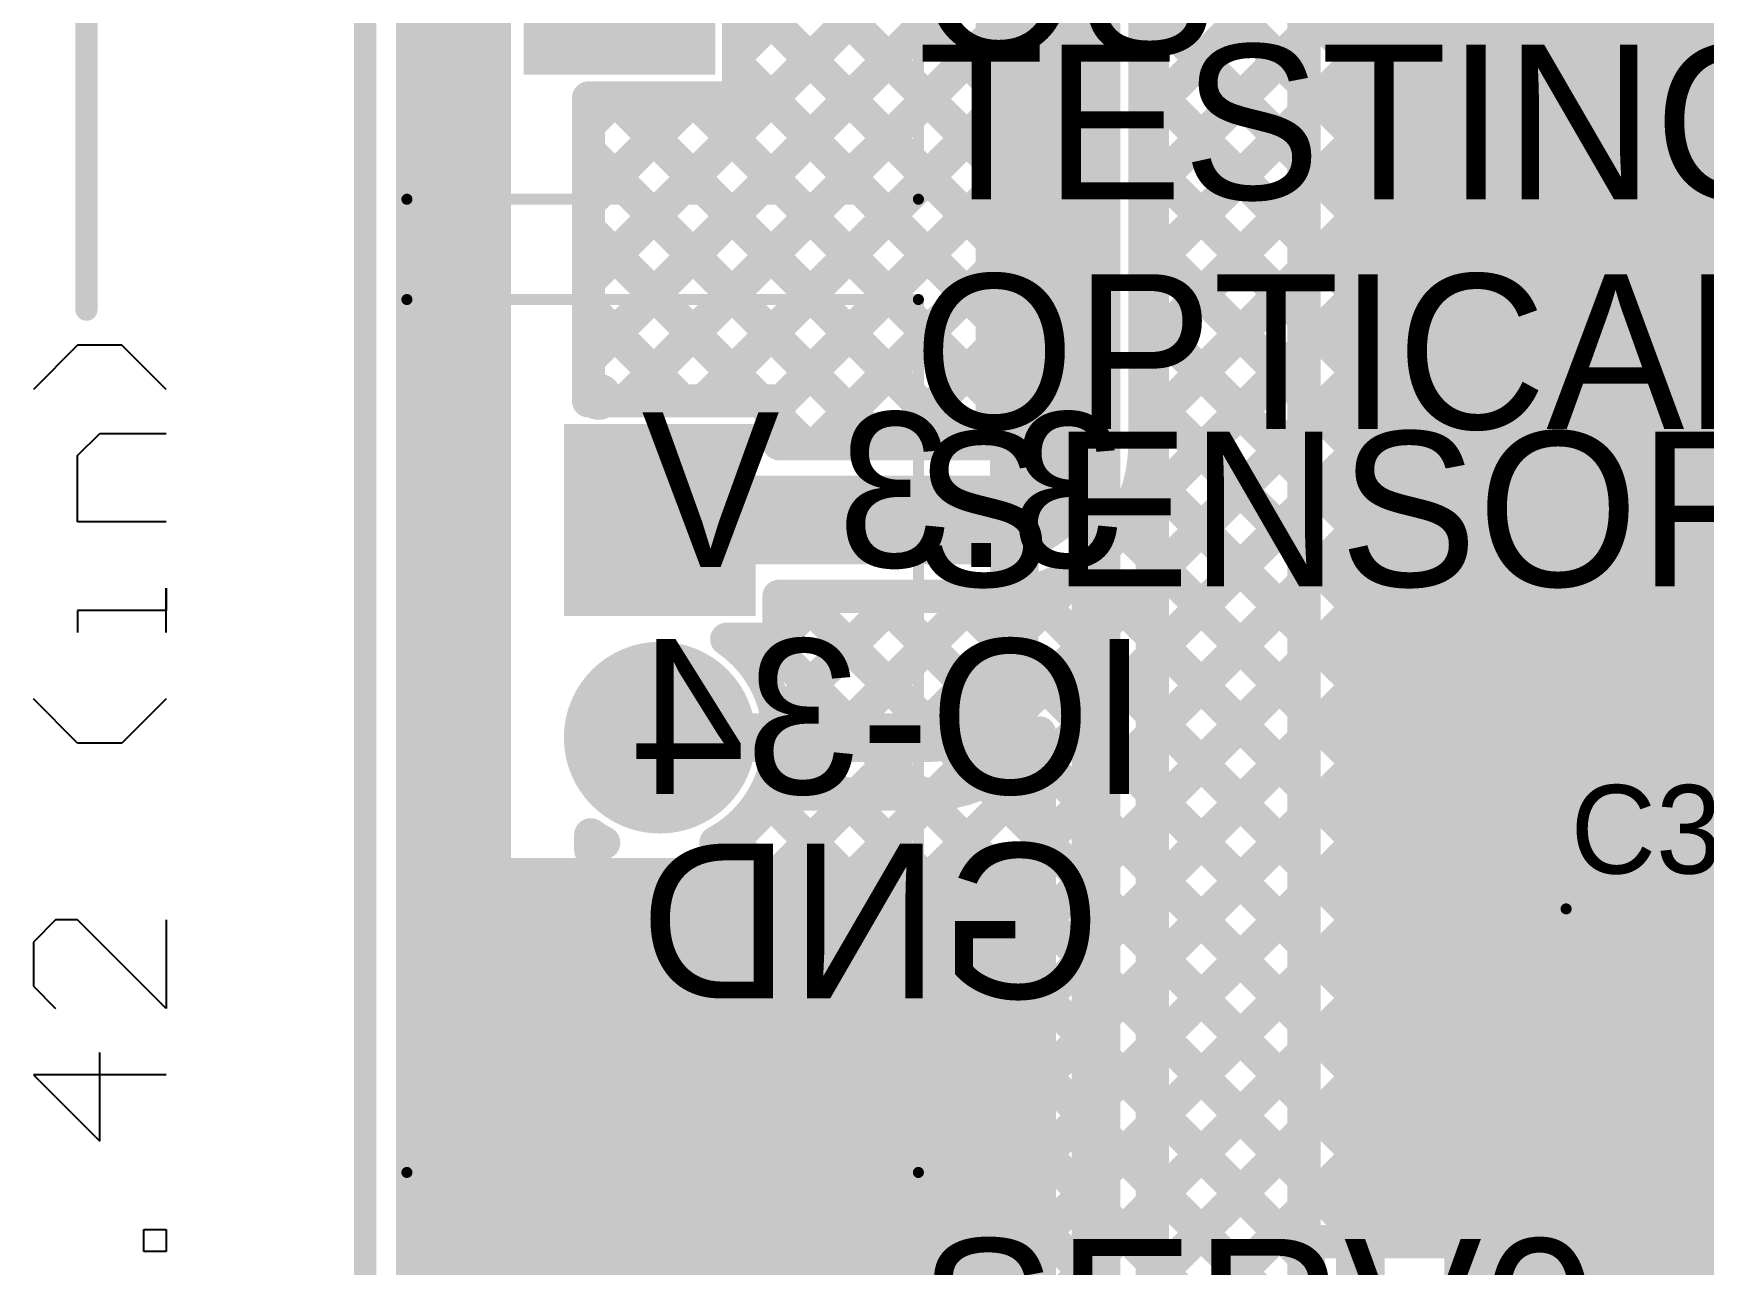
# Model space of a CAD drawing. Header units: millimetres. Extents: x 4.35 to 7.26, y 1.61 to 5.34.
# Drawn here: x 4.351 to 5.106, y 3.132 to 3.689 of the extents above; entities that cross this region are included whole.
import ezdxf

# ---------------------------------------------------------------- set-up
doc = ezdxf.new("R2010")
doc.units = ezdxf.units.MM
doc.header["$MEASUREMENT"] = 0
for name, color, linetype in [('BottomLayer', 5, 'Continuous'), ('BottomOverlay', 54, 'Continuous'), ('BottomSolder', 6, 'Continuous'), ('Mechanical1', 6, 'Continuous'), ('Mechanical2', 216, 'Continuous'), ('MultiLayer', 9, 'Continuous'), ('PadHoleLayer', 156, 'Continuous'), ('TopLayer', 1, 'Continuous'), ('TopOverlay', 2, 'Continuous'), ('TopPaste', 8, 'Continuous'), ('TopSolder', 216, 'Continuous')]:
    doc.layers.add(name, color=color, linetype=linetype)

# ---------------------------------------------------------------- blocks, each defined once
blk = doc.blocks.new('B2B_XH_A_LF__SN__64')
at = {"layer": 'BottomLayer', "const_width": 0.03937}
blk.add_lwpolyline([(0.02953, 0, 1), (0.0689, 0, 1)], format="xyb", close=True, dxfattribs=at)
at = {"layer": 'BottomLayer'}
blk.add_solid([(-0.08858, -0.03937), (-0.00984, -0.03937), (-0.08858, 0.03937), (-0.00984, 0.03937)], dxfattribs=at)
at = {"layer": 'BottomSolder', "const_width": 0.04337}
blk.add_lwpolyline([(0.02753, 0, 1), (0.0709, 0, 1)], format="xyb", close=True, dxfattribs=at)
at = {"layer": 'BottomSolder'}
blk.add_solid([(-0.09258, -0.04337), (-0.00584, -0.04337), (-0.09258, 0.04337), (-0.00584, 0.04337)], dxfattribs=at)
at = {"layer": 'MultiLayer', "const_width": 0.03937}
blk.add_lwpolyline([(0.02953, 0, 1), (0.0689, 0, 1)], format="xyb", close=True, dxfattribs=at)
at = {"layer": 'MultiLayer'}
blk.add_solid([(-0.08858, -0.03937), (-0.00984, -0.03937), (-0.08858, 0.03937), (-0.00984, 0.03937)], dxfattribs=at)
at = {"layer": 'PadHoleLayer', "const_width": 0.01969}
for points in [[(-0.05906, 0, 1), (-0.03937, 0, 1)], [(0.03937, 0, 1), (0.05906, 0, 1)]]:
    blk.add_lwpolyline(points, format="xyb", close=True, dxfattribs=at)
at = {"layer": 'TopLayer', "const_width": 0.03937}
blk.add_lwpolyline([(0.02953, 0, 1), (0.0689, 0, 1)], format="xyb", close=True, dxfattribs=at)
at = {"layer": 'TopLayer'}
blk.add_solid([(-0.08858, -0.03937), (-0.00984, -0.03937), (-0.08858, 0.03937), (-0.00984, 0.03937)], dxfattribs=at)
at = {"layer": 'TopOverlay', "const_width": 0.005}
for points in [[(-0.1489, 0.09614), (0.14724, 0.09614)], [(-0.1489, 0.09614), (-0.1489, -0.13512)], [(0.14724, 0.09614), (0.14724, -0.13512)], [(-0.1489, -0.13512), (0.14724, -0.13512)]]:
    blk.add_lwpolyline(points, dxfattribs=at)
at = {"layer": 'TopOverlay', "const_width": 0.0025}
for points in [[(-0.15015, 0.09614, 1), (-0.14765, 0.09614, 1)], [(-0.15015, 0.09614, 1), (-0.14765, 0.09614, 1)], [(0.14599, 0.09614, 1), (0.14849, 0.09614, 1)], [(0.14599, 0.09614, 1), (0.14849, 0.09614, 1)], [(-0.15015, -0.13512, 1), (-0.14765, -0.13512, 1)], [(-0.15015, -0.13512, 1), (-0.14765, -0.13512, 1)], [(0.14599, -0.13512, 1), (0.14849, -0.13512, 1)], [(0.14599, -0.13512, 1), (0.14849, -0.13512, 1)]]:
    blk.add_lwpolyline(points, format="xyb", close=True, dxfattribs=at)
at = {"layer": 'TopSolder', "const_width": 0.04337}
blk.add_lwpolyline([(0.02753, 0, 1), (0.0709, 0, 1)], format="xyb", close=True, dxfattribs=at)
at = {"layer": 'TopSolder'}
blk.add_solid([(-0.09258, -0.04337), (-0.00584, -0.04337), (-0.09258, 0.04337), (-0.00584, 0.04337)], dxfattribs=at)
blk = doc.blocks.new('UCD1E471MNL1GS_73')
at = {"layer": 'TopLayer'}
for points in [[(-0.23425, 0.06496), (-0.23425, -0.06496), (-0.06496, 0.06496), (-0.06496, -0.06496)], [(0.06496, 0.06496), (0.06496, -0.06496), (0.23425, 0.06496), (0.23425, -0.06496)]]:
    blk.add_solid(points, dxfattribs=at)
at = {"layer": 'TopOverlay', "const_width": 0.005}
for points in [[(-0.14, 0.209), (-0.2055, 0.1435)], [(-0.14, 0.209), (0.206, 0.209)], [(0.206, 0.209), (0.206, 0.08)], [(-0.2055, 0.1435), (-0.2055, 0.092)], [(-0.227, 0.099), (-0.227, 0.075)], [(-0.239, 0.087), (-0.215, 0.087)], [(0.206, -0.08), (0.206, -0.209)], [(-0.2055, -0.092), (-0.2055, -0.1435)], [(-0.2055, -0.1435), (-0.14, -0.209)], [(-0.14, -0.209), (0.206, -0.209)]]:
    blk.add_lwpolyline(points, dxfattribs=at)
at = {"layer": 'TopOverlay', "const_width": 0.0025}
for points in [[(-0.14125, 0.209, 1), (-0.13875, 0.209, 1)], [(-0.14125, 0.209, 1), (-0.13875, 0.209, 1)], [(0.20475, 0.209, 1), (0.20725, 0.209, 1)], [(0.20475, 0.209, 1), (0.20725, 0.209, 1)], [(-0.20675, 0.1435, 1), (-0.20425, 0.1435, 1)], [(-0.20675, 0.1435, 1), (-0.20425, 0.1435, 1)], [(-0.22825, 0.099, 1), (-0.22575, 0.099, 1)], [(-0.20675, 0.092, 1), (-0.20425, 0.092, 1)], [(-0.24025, 0.087, 1), (-0.23775, 0.087, 1)], [(-0.21625, 0.087, 1), (-0.21375, 0.087, 1)], [(-0.22825, 0.075, 1), (-0.22575, 0.075, 1)], [(0.20475, 0.08, 1), (0.20725, 0.08, 1)], [(0.20475, -0.08, 1), (0.20725, -0.08, 1)], [(-0.20675, -0.092, 1), (-0.20425, -0.092, 1)], [(-0.20675, -0.1435, 1), (-0.20425, -0.1435, 1)], [(-0.20675, -0.1435, 1), (-0.20425, -0.1435, 1)], [(-0.14125, -0.209, 1), (-0.13875, -0.209, 1)], [(-0.14125, -0.209, 1), (-0.13875, -0.209, 1)], [(0.20475, -0.209, 1), (0.20725, -0.209, 1)], [(0.20475, -0.209, 1), (0.20725, -0.209, 1)]]:
    blk.add_lwpolyline(points, format="xyb", close=True, dxfattribs=at)
at = {"layer": 'TopPaste'}
for points in [[(-0.23425, 0.06496), (-0.23425, -0.06496), (-0.06496, 0.06496), (-0.06496, -0.06496)], [(0.06496, 0.06496), (0.06496, -0.06496), (0.23425, 0.06496), (0.23425, -0.06496)]]:
    blk.add_solid(points, dxfattribs=at)
at = {"layer": 'TopSolder'}
for points in [[(-0.23825, 0.06896), (-0.23825, -0.06896), (-0.06096, 0.06896), (-0.06096, -0.06896)], [(0.06096, 0.06896), (0.06096, -0.06896), (0.23825, 0.06896), (0.23825, -0.06896)]]:
    blk.add_solid(points, dxfattribs=at)
blk = doc.blocks.new('B3B_XH_A_LF__SN__110')
at = {"layer": 'BottomLayer', "const_width": 0.03937}
for points in [[(-0.01969, 0, 1), (0.01969, 0, 1)], [(0.07874, 0, 1), (0.11811, 0, 1)]]:
    blk.add_lwpolyline(points, format="xyb", close=True, dxfattribs=at)
at = {"layer": 'BottomLayer'}
blk.add_solid([(-0.1378, -0.03937), (-0.05906, -0.03937), (-0.1378, 0.03937), (-0.05906, 0.03937)], dxfattribs=at)
at = {"layer": 'BottomSolder', "const_width": 0.04337}
for points in [[(-0.02168, 0, 1), (0.02168, 0, 1)], [(0.07674, 0, 1), (0.12011, 0, 1)]]:
    blk.add_lwpolyline(points, format="xyb", close=True, dxfattribs=at)
at = {"layer": 'BottomSolder'}
blk.add_solid([(-0.1418, -0.04337), (-0.05506, -0.04337), (-0.1418, 0.04337), (-0.05506, 0.04337)], dxfattribs=at)
at = {"layer": 'MultiLayer', "const_width": 0.03937}
for points in [[(-0.01969, 0, 1), (0.01969, 0, 1)], [(0.07874, 0, 1), (0.11811, 0, 1)]]:
    blk.add_lwpolyline(points, format="xyb", close=True, dxfattribs=at)
at = {"layer": 'MultiLayer'}
blk.add_solid([(-0.1378, -0.03937), (-0.05906, -0.03937), (-0.1378, 0.03937), (-0.05906, 0.03937)], dxfattribs=at)
at = {"layer": 'PadHoleLayer', "const_width": 0.01969}
for points in [[(-0.10827, 0, 1), (-0.08858, 0, 1)], [(-0.00984, 0, 1), (0.00984, 0, 1)], [(0.08858, 0, 1), (0.10827, 0, 1)]]:
    blk.add_lwpolyline(points, format="xyb", close=True, dxfattribs=at)
at = {"layer": 'TopLayer', "const_width": 0.03937}
for points in [[(-0.01969, 0, 1), (0.01969, 0, 1)], [(0.07874, 0, 1), (0.11811, 0, 1)]]:
    blk.add_lwpolyline(points, format="xyb", close=True, dxfattribs=at)
at = {"layer": 'TopLayer'}
blk.add_solid([(-0.1378, -0.03937), (-0.05906, -0.03937), (-0.1378, 0.03937), (-0.05906, 0.03937)], dxfattribs=at)
at = {"layer": 'TopOverlay', "const_width": 0.005}
for points in [[(0.19661, 0.11693), (-0.19811, 0.11693)], [(-0.19811, -0.11433), (-0.19811, 0.11693)], [(0.19661, -0.11433), (0.19661, 0.11693)], [(0.19661, -0.11433), (-0.19811, -0.11433)]]:
    blk.add_lwpolyline(points, dxfattribs=at)
at = {"layer": 'TopOverlay'}
for points, const_width in [([(-0.19936, 0.11693, 1), (-0.19686, 0.11693, 1)], 0.0025), ([(-0.19936, 0.11693, 1), (-0.19686, 0.11693, 1)], 0.0025), ([(0.19536, 0.11693, 1), (0.19786, 0.11693, 1)], 0.0025), ([(0.19536, 0.11693, 1), (0.19786, 0.11693, 1)], 0.0025), ([(-0.1487, -0.02772, 1), (-0.15965, -0.02772, 1)], 0.01), ([(-0.16215, -0.02772, 1), (-0.15715, -0.02772, 1)], 0.005), ([(-0.1512, -0.02772, 1), (-0.1462, -0.02772, 1)], 0.005), ([(-0.19936, -0.11433, 1), (-0.19686, -0.11433, 1)], 0.0025), ([(-0.19936, -0.11433, 1), (-0.19686, -0.11433, 1)], 0.0025), ([(0.19536, -0.11433, 1), (0.19786, -0.11433, 1)], 0.0025), ([(0.19536, -0.11433, 1), (0.19786, -0.11433, 1)], 0.0025)]:
    blk.add_lwpolyline(points, format="xyb", close=True, dxfattribs=dict(at, const_width=const_width))
at = {"layer": 'TopSolder', "const_width": 0.04337}
for points in [[(-0.02168, 0, 1), (0.02168, 0, 1)], [(0.07674, 0, 1), (0.12011, 0, 1)]]:
    blk.add_lwpolyline(points, format="xyb", close=True, dxfattribs=at)
at = {"layer": 'TopSolder'}
blk.add_solid([(-0.1418, -0.04337), (-0.05506, -0.04337), (-0.1418, 0.04337), (-0.05506, 0.04337)], dxfattribs=at)

msp = doc.modelspace()

# ---------------------------------------------------------------- linework, layer by layer
at = {"layer": 'BottomLayer'}
for points, const_width in [([(4.79445, 3.479), (4.79445, 3.94745)], 0.022), ([(4.8314, 2.9757), (4.8314, 3.928)], 0.022), ([(4.8569, 2.9757), (4.8569, 3.91744)], 0.015), ([(4.951, 3.88), (4.951, 2.258)], 0.022), ([(4.9255, 3.88), (4.9255, 2.258)], 0.015), ([(4.8569, 3.69017), (4.9255, 3.75877)], 0.015), ([(4.8569, 3.73444), (4.9255, 3.66585)], 0.015), ([(4.8569, 3.65482), (4.9255, 3.72342)], 0.015), ([(4.8569, 3.69909), (4.9255, 3.63049)], 0.015), ([(4.8569, 3.61946), (4.9255, 3.68806)], 0.015), ([(4.8569, 3.66373), (4.9255, 3.59513)], 0.015), ([(4.8569, 3.58411), (4.9255, 3.65271)], 0.015), ([(4.8569, 3.62838), (4.9255, 3.55978)], 0.015), ([(4.8569, 3.54875), (4.9255, 3.61735)], 0.015), ([(4.8569, 3.59302), (4.9255, 3.52442)], 0.015), ([(4.8569, 3.5134), (4.9255, 3.582)], 0.015), ([(4.8569, 3.55767), (4.9255, 3.48907)], 0.015), ([(4.8569, 3.47804), (4.9255, 3.54664)], 0.015), ([(4.8569, 3.52231), (4.9255, 3.45371)], 0.015), ([(4.8569, 3.44269), (4.9255, 3.51128)], 0.015), ([(4.79445, 3.41729), (4.79445, 3.479)], 0.022), ([(4.8569, 3.48696), (4.9255, 3.41836)], 0.015), ([(4.8569, 3.40733), (4.9255, 3.47593)], 0.015), ([(4.8569, 3.4516), (4.9255, 3.383)], 0.015), ([(4.8569, 3.37198), (4.9255, 3.44057)], 0.015), ([(4.8569, 3.41625), (4.9255, 3.34765)], 0.015), ([(4.8569, 3.33662), (4.9255, 3.40522)], 0.015), ([(4.8569, 3.38089), (4.9255, 3.31229)], 0.015), ([(4.63421, 3.37043), (4.75589, 3.37043)], 0.022), ([(4.8059, 2.9757), (4.8059, 3.37256)], 0.015), ([(4.8569, 3.30127), (4.9255, 3.36986)], 0.015), ([(4.80092, 3.36616), (4.8059, 3.36118)], 0.015), ([(4.603, 3.15343), (4.8059, 3.35633)], 0.015), ([(4.78107, 3.35066), (4.8059, 3.32582)], 0.015), ([(4.8569, 3.34554), (4.9255, 3.27694)], 0.015), ([(4.66397, 3.32046), (4.68843, 3.34493)], 0.015), ([(4.68134, 3.34432), (4.8059, 3.21976)], 0.015), ([(4.68166, 3.34493), (4.75589, 3.34493)], 0.015), ([(4.68188, 3.30302), (4.72379, 3.34493)], 0.015), ([(4.69089, 3.27667), (4.75924, 3.34502)], 0.015), ([(4.71609, 3.34493), (4.8059, 3.25511)], 0.015), ([(4.75145, 3.34493), (4.8059, 3.29047)], 0.015), ([(4.8569, 3.26591), (4.9255, 3.33451)], 0.015), ([(4.603, 3.31954), (4.603, 3.32652)], 0.015), ([(4.66446, 3.32585), (4.8059, 3.1844)], 0.015), ([(4.603, 3.11807), (4.8059, 3.32098)], 0.015), ([(4.8569, 3.31018), (4.9255, 3.24158)], 0.015), ([(4.8569, 3.23055), (4.9255, 3.29915)], 0.015), ([(4.60657, 3.08629), (4.8059, 3.28562)], 0.015), ([(4.8569, 3.27482), (4.9255, 3.20623)], 0.015), ([(4.63421, 3.22263), (4.63421, 3.272)], 0.01), ([(4.63421, 3.272), (4.68358, 3.272)], 0.01), ([(4.69057, 3.26438), (4.8059, 3.14905)], 0.015), ([(4.8569, 3.1952), (4.9255, 3.2638)], 0.015), ([(4.63821, 3.08258), (4.8059, 3.25027)], 0.015), ([(4.68056, 3.23904), (4.8059, 3.11369)], 0.015), ([(4.8569, 3.23947), (4.9255, 3.17087)], 0.015), ([(4.8569, 3.15984), (4.9255, 3.22844)], 0.015), ([(4.603, 3.08557), (4.603, 3.22446)], 0.015), ([(4.66191, 3.22233), (4.8059, 3.07834)], 0.015), ([(4.603, 3.18878), (4.62954, 3.21532)], 0.015), ([(4.603, 3.21053), (4.8059, 3.00763)], 0.015), ([(4.63375, 3.21513), (4.8059, 3.04298)], 0.015), ([(4.65874, 3.06775), (4.8059, 3.21491)], 0.015), ([(4.8569, 3.20411), (4.9255, 3.13552)], 0.015), ([(4.8569, 3.12449), (4.9255, 3.19309)], 0.015), ([(4.67102, 3.04468), (4.8059, 3.17955)], 0.015), ([(4.603, 3.17517), (4.8059, 2.97227)], 0.015), ([(4.8569, 3.16876), (4.9255, 3.10016)], 0.015), ([(4.8569, 3.08913), (4.9255, 3.15773)], 0.015), ([(4.66728, 3.00558), (4.8059, 3.1442)], 0.015), ([(4.603, 3.13982), (4.8059, 2.93692)], 0.015), ([(4.8569, 3.1334), (4.9255, 3.0648)], 0.015)]:
    msp.add_lwpolyline(points, dxfattribs=dict(at, const_width=const_width))
for points, const_width in [([(4.85315, 3.69017, 1), (4.86065, 3.69017, 1)], 0.0075), ([(4.92175, 3.68806, 1), (4.92925, 3.68806, 1)], 0.0075), ([(4.85315, 3.66373, 1), (4.86065, 3.66373, 1)], 0.0075), ([(4.92175, 3.66585, 1), (4.92925, 3.66585, 1)], 0.0075), ([(4.85315, 3.65482, 1), (4.86065, 3.65482, 1)], 0.0075), ([(4.92175, 3.65271, 1), (4.92925, 3.65271, 1)], 0.0075), ([(4.85315, 3.62838, 1), (4.86065, 3.62838, 1)], 0.0075), ([(4.92175, 3.63049, 1), (4.92925, 3.63049, 1)], 0.0075), ([(4.85315, 3.61946, 1), (4.86065, 3.61946, 1)], 0.0075), ([(4.92175, 3.61735, 1), (4.92925, 3.61735, 1)], 0.0075), ([(4.92175, 3.59513, 1), (4.92925, 3.59513, 1)], 0.0075), ([(4.85315, 3.59302, 1), (4.86065, 3.59302, 1)], 0.0075), ([(4.85315, 3.58411, 1), (4.86065, 3.58411, 1)], 0.0075), ([(4.92175, 3.582, 1), (4.92925, 3.582, 1)], 0.0075), ([(4.85315, 3.55767, 1), (4.86065, 3.55767, 1)], 0.0075), ([(4.92175, 3.55978, 1), (4.92925, 3.55978, 1)], 0.0075), ([(4.85315, 3.54875, 1), (4.86065, 3.54875, 1)], 0.0075), ([(4.92175, 3.54664, 1), (4.92925, 3.54664, 1)], 0.0075), ([(4.85315, 3.52231, 1), (4.86065, 3.52231, 1)], 0.0075), ([(4.92175, 3.52442, 1), (4.92925, 3.52442, 1)], 0.0075), ([(4.85315, 3.5134, 1), (4.86065, 3.5134, 1)], 0.0075), ([(4.92175, 3.51128, 1), (4.92925, 3.51128, 1)], 0.0075), ([(4.92175, 3.48907, 1), (4.92925, 3.48907, 1)], 0.0075), ([(4.78895, 3.479, 1), (4.79995, 3.479, 1)], 0.011), ([(4.78895, 3.479, 1), (4.79995, 3.479, 1)], 0.011), ([(4.85315, 3.48696, 1), (4.86065, 3.48696, 1)], 0.0075), ([(4.85315, 3.47804, 1), (4.86065, 3.47804, 1)], 0.0075), ([(4.92175, 3.47593, 1), (4.92925, 3.47593, 1)], 0.0075), ([(4.85315, 3.4516, 1), (4.86065, 3.4516, 1)], 0.0075), ([(4.92175, 3.45371, 1), (4.92925, 3.45371, 1)], 0.0075), ([(4.85315, 3.44269, 1), (4.86065, 3.44269, 1)], 0.0075), ([(4.92175, 3.44057, 1), (4.92925, 3.44057, 1)], 0.0075), ([(4.78895, 3.41729, 1), (4.79995, 3.41729, 1)], 0.011), ([(4.78895, 3.41729, 1), (4.79995, 3.41729, 1)], 0.011), ([(4.85315, 3.41625, 1), (4.86065, 3.41625, 1)], 0.0075), ([(4.92175, 3.41836, 1), (4.92925, 3.41836, 1)], 0.0075), ([(4.85315, 3.40733, 1), (4.86065, 3.40733, 1)], 0.0075), ([(4.92175, 3.40522, 1), (4.92925, 3.40522, 1)], 0.0075), ([(4.7735, 3.38, 1), (4.7845, 3.38, 1)], 0.011), ([(4.7735, 3.38, 1), (4.7845, 3.38, 1)], 0.011), ([(4.85315, 3.38089, 1), (4.86065, 3.38089, 1)], 0.0075), ([(4.92175, 3.383, 1), (4.92925, 3.383, 1)], 0.0075), ([(4.62871, 3.37043, 1), (4.63971, 3.37043, 1)], 0.011), ([(4.75039, 3.37043, 1), (4.76139, 3.37043, 1)], 0.011), ([(4.75039, 3.37043, 1), (4.76139, 3.37043, 1)], 0.011), ([(4.80215, 3.37256, 1), (4.80965, 3.37256, 1)], 0.0075), ([(4.80215, 3.37256, 1), (4.80965, 3.37256, 1)], 0.0075), ([(4.85315, 3.37198, 1), (4.86065, 3.37198, 1)], 0.0075), ([(4.92175, 3.36986, 1), (4.92925, 3.36986, 1)], 0.0075), ([(4.79328, 3.36197, 1), (4.80078, 3.36197, 1)], 0.0075), ([(4.79328, 3.36197, 1), (4.80078, 3.36197, 1)], 0.0075), ([(4.79717, 3.36616, 1), (4.80467, 3.36616, 1)], 0.0075), ([(4.80215, 3.36118, 1), (4.80965, 3.36118, 1)], 0.0075), ([(4.80215, 3.35633, 1), (4.80965, 3.35633, 1)], 0.0075), ([(4.77732, 3.35066, 1), (4.78482, 3.35066, 1)], 0.0075), ([(4.85315, 3.34554, 1), (4.86065, 3.34554, 1)], 0.0075), ([(4.92175, 3.34765, 1), (4.92925, 3.34765, 1)], 0.0075), ([(4.67759, 3.34432, 1), (4.68509, 3.34432, 1)], 0.0075), ([(4.67791, 3.34493, 1), (4.68541, 3.34493, 1)], 0.0075), ([(4.67791, 3.34493, 1), (4.68541, 3.34493, 1)], 0.0075), ([(4.68468, 3.34493, 1), (4.69218, 3.34493, 1)], 0.0075), ([(4.71234, 3.34493, 1), (4.71984, 3.34493, 1)], 0.0075), ([(4.72004, 3.34493, 1), (4.72754, 3.34493, 1)], 0.0075), ([(4.7477, 3.34493, 1), (4.7552, 3.34493, 1)], 0.0075), ([(4.75214, 3.34493, 1), (4.75964, 3.34493, 1)], 0.0075), ([(4.75214, 3.34493, 1), (4.75964, 3.34493, 1)], 0.0075), ([(4.75549, 3.34502, 1), (4.76299, 3.34502, 1)], 0.0075), ([(4.85315, 3.33662, 1), (4.86065, 3.33662, 1)], 0.0075), ([(4.92175, 3.33451, 1), (4.92925, 3.33451, 1)], 0.0075), ([(4.59925, 3.32652, 1), (4.60675, 3.32652, 1)], 0.0075), ([(4.59925, 3.32652, 1), (4.60675, 3.32652, 1)], 0.0075), ([(4.6051, 3.3229, 1), (4.6126, 3.3229, 1)], 0.0075), ([(4.6051, 3.3229, 1), (4.6126, 3.3229, 1)], 0.0075), ([(4.65583, 3.3229, 1), (4.66333, 3.3229, 1)], 0.0075), ([(4.65583, 3.3229, 1), (4.66333, 3.3229, 1)], 0.0075), ([(4.66071, 3.32585, 1), (4.66821, 3.32585, 1)], 0.0075), ([(4.80215, 3.32582, 1), (4.80965, 3.32582, 1)], 0.0075), ([(4.59925, 3.31954, 1), (4.60675, 3.31954, 1)], 0.0075), ([(4.59925, 3.31954, 1), (4.60675, 3.31954, 1)], 0.0075), ([(4.66022, 3.32046, 1), (4.66772, 3.32046, 1)], 0.0075), ([(4.80215, 3.32098, 1), (4.80965, 3.32098, 1)], 0.0075), ([(4.85315, 3.31018, 1), (4.86065, 3.31018, 1)], 0.0075), ([(4.92175, 3.31229, 1), (4.92925, 3.31229, 1)], 0.0075), ([(4.67813, 3.30302, 1), (4.68563, 3.30302, 1)], 0.0075), ([(4.85315, 3.30127, 1), (4.86065, 3.30127, 1)], 0.0075), ([(4.92175, 3.29915, 1), (4.92925, 3.29915, 1)], 0.0075), ([(4.80215, 3.29047, 1), (4.80965, 3.29047, 1)], 0.0075), ([(4.80215, 3.28562, 1), (4.80965, 3.28562, 1)], 0.0075), ([(4.68714, 3.27667, 1), (4.69464, 3.27667, 1)], 0.0075), ([(4.68733, 3.272, 1), (4.69483, 3.272, 1)], 0.0075), ([(4.68733, 3.272, 1), (4.69483, 3.272, 1)], 0.0075), ([(4.85315, 3.27482, 1), (4.86065, 3.27482, 1)], 0.0075), ([(4.92175, 3.27694, 1), (4.92925, 3.27694, 1)], 0.0075), ([(4.63171, 3.272, 1), (4.63671, 3.272, 1)], 0.005), ([(4.63171, 3.272, 1), (4.63671, 3.272, 1)], 0.005), ([(4.68108, 3.272, 1), (4.68608, 3.272, 1)], 0.005), ([(4.68682, 3.26438, 1), (4.69432, 3.26438, 1)], 0.0075), ([(4.85315, 3.26591, 1), (4.86065, 3.26591, 1)], 0.0075), ([(4.92175, 3.2638, 1), (4.92925, 3.2638, 1)], 0.0075), ([(4.80215, 3.25511, 1), (4.80965, 3.25511, 1)], 0.0075), ([(4.80215, 3.25027, 1), (4.80965, 3.25027, 1)], 0.0075), ([(4.92175, 3.24158, 1), (4.92925, 3.24158, 1)], 0.0075), ([(4.67681, 3.23904, 1), (4.68431, 3.23904, 1)], 0.0075), ([(4.85315, 3.23947, 1), (4.86065, 3.23947, 1)], 0.0075), ([(4.85315, 3.23055, 1), (4.86065, 3.23055, 1)], 0.0075), ([(4.92175, 3.22844, 1), (4.92925, 3.22844, 1)], 0.0075), ([(4.59925, 3.22446, 1), (4.60675, 3.22446, 1)], 0.0075), ([(4.59925, 3.22446, 1), (4.60675, 3.22446, 1)], 0.0075), ([(4.63171, 3.22263, 1), (4.63671, 3.22263, 1)], 0.005), ([(4.65816, 3.22233, 1), (4.66566, 3.22233, 1)], 0.0075), ([(4.80215, 3.21976, 1), (4.80965, 3.21976, 1)], 0.0075), ([(4.59925, 3.21053, 1), (4.60675, 3.21053, 1)], 0.0075), ([(4.62579, 3.21532, 1), (4.63329, 3.21532, 1)], 0.0075), ([(4.63, 3.21513, 1), (4.6375, 3.21513, 1)], 0.0075), ([(4.80215, 3.21491, 1), (4.80965, 3.21491, 1)], 0.0075), ([(4.85315, 3.20411, 1), (4.86065, 3.20411, 1)], 0.0075), ([(4.92175, 3.20623, 1), (4.92925, 3.20623, 1)], 0.0075), ([(4.85315, 3.1952, 1), (4.86065, 3.1952, 1)], 0.0075), ([(4.59925, 3.18878, 1), (4.60675, 3.18878, 1)], 0.0075), ([(4.92175, 3.19309, 1), (4.92925, 3.19309, 1)], 0.0075), ([(4.80215, 3.1844, 1), (4.80965, 3.1844, 1)], 0.0075), ([(4.80215, 3.17955, 1), (4.80965, 3.17955, 1)], 0.0075), ([(4.59925, 3.17517, 1), (4.60675, 3.17517, 1)], 0.0075), ([(4.85315, 3.16876, 1), (4.86065, 3.16876, 1)], 0.0075), ([(4.92175, 3.17087, 1), (4.92925, 3.17087, 1)], 0.0075), ([(4.85315, 3.15984, 1), (4.86065, 3.15984, 1)], 0.0075), ([(4.92175, 3.15773, 1), (4.92925, 3.15773, 1)], 0.0075), ([(4.59925, 3.15343, 1), (4.60675, 3.15343, 1)], 0.0075), ([(4.80215, 3.14905, 1), (4.80965, 3.14905, 1)], 0.0075), ([(4.80215, 3.1442, 1), (4.80965, 3.1442, 1)], 0.0075), ([(4.59925, 3.13982, 1), (4.60675, 3.13982, 1)], 0.0075), ([(4.92175, 3.13552, 1), (4.92925, 3.13552, 1)], 0.0075), ([(4.85315, 3.1334, 1), (4.86065, 3.1334, 1)], 0.0075)]:
    msp.add_lwpolyline(points, format="xyb", close=True, dxfattribs=dict(at, const_width=const_width))
for points, const_width in [([(4.79445, 3.41729, -0.198912), (4.779, 3.38)], 0.022), ([(4.779, 3.38, -0.198912), (4.75589, 3.37043)], 0.022), ([(4.8059, 3.37256, -0.044243), (4.79703, 3.36197)], 0.015), ([(4.79703, 3.36197, -0.198912), (4.75589, 3.34493)], 0.015), ([(4.68166, 3.34493, -0.147925), (4.65958, 3.3229)], 0.015), ([(4.60885, 3.3229, -0.031946), (4.603, 3.32652)], 0.015), ([(4.603, 3.31954, -0.029676), (4.60885, 3.3229)], 0.015), ([(4.65958, 3.3229, -0.284442), (4.69108, 3.272)], 0.015), ([(4.69108, 3.272, -0.596636), (4.603, 3.22446)], 0.015)]:
    msp.add_lwpolyline(points, format="xyb", dxfattribs=dict(at, const_width=const_width))
for points in [[(4.515, 1.637), (4.567, 1.637), (4.515, 5.022), (4.567, 5.022)], [(4.989, 3.609), (5.859, 3.609), (4.989, 3.815), (5.859, 3.815)], [(4.991, 3.487), (6.165, 3.487), (4.991, 3.636), (6.165, 3.636)], [(4.989, 1.867), (5.115, 1.867), (4.989, 3.62), (5.115, 3.62)], [(4.536, 2.986), (4.806, 2.986), (4.536, 3.316), (4.806, 3.316)]]:
    msp.add_solid(points, dxfattribs=at)
at = {"layer": 'Mechanical1'}
for p, q in [((4.371, 3.54792), (4.35101, 3.52793)), ((4.391, 3.54792), (4.371, 3.54792)), ((4.41099, 3.52793), (4.391, 3.54792)), ((4.371, 3.49794), (4.381, 3.50794)), ((4.381, 3.50794), (4.41099, 3.50794)), ((4.371, 3.46795), (4.371, 3.49794)), ((4.41099, 3.46795), (4.371, 3.46795)), ((4.41099, 3.41797), (4.41099, 3.43796)), ((4.41099, 3.43796), (4.41099, 3.42796)), ((4.41099, 3.42796), (4.371, 3.42796)), ((4.371, 3.42796), (4.371, 3.41797)), ((4.371, 3.36798), (4.35101, 3.38798)), ((4.41099, 3.38798), (4.391, 3.36798)), ((4.391, 3.36798), (4.371, 3.36798)), ((4.36101, 3.28801), (4.35101, 3.27801)), ((4.371, 3.28801), (4.36101, 3.28801)), ((4.41099, 3.24802), (4.371, 3.28801)), ((4.41099, 3.28801), (4.41099, 3.24802)), ((4.35101, 3.27801), (4.35101, 3.25802)), ((4.35101, 3.25802), (4.36101, 3.24802)), ((4.381, 3.18804), (4.381, 3.22803)), ((4.41099, 3.21803), (4.35101, 3.21803)), ((4.35101, 3.21803), (4.381, 3.18804)), ((4.40099, 3.13806), (4.40099, 3.14805)), ((4.40099, 3.14805), (4.41099, 3.14805)), ((4.41099, 3.14805), (4.41099, 3.13806)), ((4.41099, 3.13806), (4.40099, 3.13806))]:
    msp.add_line(p, q, dxfattribs=at)
at = {"layer": 'Mechanical1', "const_width": 0.01}
msp.add_lwpolyline([(4.375, 3.56392), (4.375, 5.038)], dxfattribs=at)
at = {"layer": 'Mechanical1', "const_width": 0.005}
msp.add_lwpolyline([(4.3725, 3.56392, 1), (4.3775, 3.56392, 1)], format="xyb", close=True, dxfattribs=at)
at = {"layer": 'Mechanical2', "const_width": 0.01}
msp.add_lwpolyline([(4.501, 4.988), (4.501, 1.813)], dxfattribs=at)
at = {"layer": 'TopLayer'}
for points, const_width in [([(4.819, 3.50298), (4.819, 4.00103)], 0.04), ([(4.7845, 3.50335), (4.7845, 4.00103)], 0.015), ([(4.8535, 3.50298), (4.8535, 4.00103)], 0.015), ([(4.8535, 3.68677), (5.13297, 3.96624)], 0.015), ([(4.8535, 3.94998), (5.12548, 3.67799)], 0.015), ([(4.8535, 3.65142), (5.13297, 3.93089)], 0.015), ([(4.8535, 3.91462), (5.12548, 3.64264)], 0.015), ([(4.8535, 3.87927), (5.12548, 3.60728)], 0.015), ([(4.8535, 3.84391), (5.12548, 3.57193)], 0.015), ([(4.8535, 3.61606), (5.076, 3.83856)], 0.015), ([(4.8535, 3.80856), (5.12548, 3.53657)], 0.015), ([(4.8535, 3.58071), (5.073, 3.80021)], 0.015), ([(4.66989, 3.67994), (4.7845, 3.79455)], 0.015), ([(4.66567, 3.78426), (4.7845, 3.66542)], 0.015), ([(4.8535, 3.7732), (5.28795, 3.33875)], 0.015), ([(4.66989, 3.6597), (4.66989, 3.76744)], 0.015), ([(4.8535, 3.54535), (5.073, 3.76485)], 0.015), ([(4.602, 3.57669), (4.7845, 3.75919)], 0.015), ([(4.83538, 3.45652), (5.12536, 3.7465)], 0.015), ([(4.8535, 3.51), (5.09, 3.7465)], 0.015), ([(4.66989, 3.74467), (4.7845, 3.63007)], 0.015), ([(4.8535, 3.73784), (5.25259, 3.33875)], 0.015), ([(4.602, 3.54134), (4.7845, 3.72384)], 0.015), ([(4.66989, 3.70932), (4.7845, 3.59471)], 0.015), ([(4.69089, 3.27667), (5.12548, 3.71127)], 0.015), ([(4.8535, 3.70249), (5.21724, 3.33875)], 0.015), ([(4.61874, 3.52272), (4.7845, 3.68848)], 0.015), ([(4.602, 3.15243), (5.12548, 3.67591)], 0.015), ([(4.66989, 3.67396), (4.7845, 3.55936)], 0.015), ([(4.8535, 3.66713), (5.18188, 3.33875)], 0.015), ([(4.602, 3.6597), (4.66989, 3.6597)], 0.015), ([(4.602, 3.6474), (4.6143, 3.6597)], 0.015), ([(4.602, 3.61205), (4.64966, 3.6597)], 0.015), ([(4.602, 3.52272), (4.602, 3.6597)], 0.015), ([(4.61344, 3.6597), (4.7698, 3.50335)], 0.015), ([(4.6488, 3.6597), (4.7845, 3.524)], 0.015), ([(4.65409, 3.52272), (4.7845, 3.65313)], 0.015), ([(4.602, 3.11707), (5.12548, 3.64056)], 0.015), ([(4.602, 3.63579), (4.73444, 3.50335)], 0.015), ([(4.8535, 3.63178), (5.17054, 3.31474)], 0.015), ([(4.68808, 3.52135), (4.7845, 3.61777)], 0.015), ([(4.60657, 3.08629), (5.12548, 3.6052)], 0.015), ([(4.602, 3.60044), (4.67972, 3.52272)], 0.015), ([(4.8535, 3.59642), (5.17054, 3.27938)], 0.015), ([(4.70543, 3.50335), (4.7845, 3.58242)], 0.015), ([(4.602, 3.56508), (4.64436, 3.52272)], 0.015), ([(4.63821, 3.08258), (5.12548, 3.56985)], 0.015), ([(4.8535, 3.56107), (5.17054, 3.24403)], 0.015), ([(4.74079, 3.50335), (4.7845, 3.54706)], 0.015), ([(4.65874, 3.06775), (5.12548, 3.53449)], 0.015), ([(4.66728, 3.00558), (5.19609, 3.53439)], 0.015), ([(4.66989, 2.97284), (5.23145, 3.53439)], 0.015), ([(4.66989, 2.93748), (5.2668, 3.53439)], 0.015), ([(4.66989, 2.90213), (5.30216, 3.53439)], 0.015), ([(4.67102, 3.04468), (5.16074, 3.53439)], 0.015), ([(4.94562, 3.1425), (5.33751, 3.53439)], 0.015), ([(4.602, 3.52973), (4.60901, 3.52272)], 0.015), ([(4.602, 3.52272), (4.68808, 3.52272)], 0.015), ([(4.67972, 3.52272), (4.68808, 3.51435)], 0.015), ([(4.68808, 3.50335), (4.68808, 3.52272)], 0.015), ([(4.8535, 3.52571), (5.17054, 3.20867)], 0.015), ([(4.68808, 3.51435), (4.69909, 3.50335)], 0.015), ([(4.77614, 3.50335), (4.7845, 3.51171)], 0.015), ([(4.68808, 3.50335), (4.7845, 3.50335)], 0.015), ([(4.85251, 3.49135), (5.17054, 3.17332)], 0.015), ([(4.63421, 3.46885), (4.78487, 3.46885)], 0.04), ([(4.84261, 3.46589), (5.166, 3.1425)], 0.015), ([(4.68188, 3.30302), (4.83133, 3.45247)], 0.015), ([(4.82549, 3.44766), (5.13065, 3.1425)], 0.015), ([(4.80142, 3.43638), (5.09529, 3.1425)], 0.015), ([(4.66397, 3.32046), (4.77785, 3.43435)], 0.015), ([(4.68736, 3.37921), (4.7425, 3.43435)], 0.015), ([(4.68808, 3.43435), (4.78487, 3.43435)], 0.015), ([(4.68808, 3.41498), (4.68808, 3.43435)], 0.015), ([(4.68808, 3.41529), (4.70714, 3.43435)], 0.015), ([(4.69738, 3.43435), (4.98923, 3.1425)], 0.015), ([(4.73273, 3.43435), (5.02458, 3.1425)], 0.015), ([(4.76809, 3.43435), (5.05994, 3.1425)], 0.015), ([(4.66449, 3.41498), (4.68808, 3.41498)], 0.015), ([(4.67654, 3.40375), (4.68777, 3.41498)], 0.015), ([(4.68139, 3.41498), (4.95387, 3.1425)], 0.015), ([(4.68802, 3.37299), (4.9275, 3.13352)], 0.015), ([(4.68134, 3.34432), (4.9275, 3.09816)], 0.015), ([(4.98098, 3.1425), (5.17054, 3.33206)], 0.015), ([(4.66446, 3.32585), (4.9275, 3.0628)], 0.015), ([(5.01633, 3.1425), (5.17054, 3.29671)], 0.015), ([(4.63421, 3.272), (4.68358, 3.272)], 0.01), ([(4.63421, 3.22263), (4.63421, 3.272)], 0.01), ([(4.69057, 3.26438), (4.9275, 3.02745)], 0.015), ([(5.05169, 3.1425), (5.17054, 3.26135)], 0.015), ([(4.68056, 3.23904), (4.9275, 2.99209)], 0.015), ([(4.602, 3.08533), (4.602, 3.22513)], 0.015), ([(5.08704, 3.1425), (5.17054, 3.22599)], 0.015), ([(4.66191, 3.22233), (4.9275, 2.95674)], 0.015), ([(4.602, 3.18778), (4.62954, 3.21532)], 0.015), ([(4.602, 3.21153), (4.9275, 2.88603)], 0.015), ([(4.63375, 3.21513), (4.9275, 2.92138)], 0.015), ([(4.602, 3.17617), (4.9275, 2.85067)], 0.015), ([(4.9275, 3.1425), (5.17054, 3.1425)], 0.015), ([(4.9275, 2.6955), (4.9275, 3.1425)], 0.015), ([(4.602, 3.14082), (4.9275, 2.81532)], 0.015)]:
    msp.add_lwpolyline(points, dxfattribs=dict(at, const_width=const_width))
for points, const_width in [([(4.78075, 3.68848, 1), (4.78825, 3.68848, 1)], 0.0075), ([(4.84975, 3.68677, 1), (4.85725, 3.68677, 1)], 0.0075), ([(4.66614, 3.67994, 1), (4.67364, 3.67994, 1)], 0.0075), ([(4.66614, 3.67396, 1), (4.67364, 3.67396, 1)], 0.0075), ([(4.78075, 3.66542, 1), (4.78825, 3.66542, 1)], 0.0075), ([(4.84975, 3.66713, 1), (4.85725, 3.66713, 1)], 0.0075), ([(4.59825, 3.6597, 1), (4.60575, 3.6597, 1)], 0.0075), ([(4.59825, 3.6597, 1), (4.60575, 3.6597, 1)], 0.0075), ([(4.60969, 3.6597, 1), (4.61719, 3.6597, 1)], 0.0075), ([(4.61055, 3.6597, 1), (4.61805, 3.6597, 1)], 0.0075), ([(4.64505, 3.6597, 1), (4.65255, 3.6597, 1)], 0.0075), ([(4.64591, 3.6597, 1), (4.65341, 3.6597, 1)], 0.0075), ([(4.66614, 3.6597, 1), (4.67364, 3.6597, 1)], 0.0075), ([(4.66614, 3.6597, 1), (4.67364, 3.6597, 1)], 0.0075), ([(4.59825, 3.6474, 1), (4.60575, 3.6474, 1)], 0.0075), ([(4.78075, 3.65313, 1), (4.78825, 3.65313, 1)], 0.0075), ([(4.84975, 3.65142, 1), (4.85725, 3.65142, 1)], 0.0075), ([(4.59825, 3.63579, 1), (4.60575, 3.63579, 1)], 0.0075), ([(4.78075, 3.63007, 1), (4.78825, 3.63007, 1)], 0.0075), ([(4.84975, 3.63178, 1), (4.85725, 3.63178, 1)], 0.0075), ([(4.78075, 3.61777, 1), (4.78825, 3.61777, 1)], 0.0075), ([(4.59825, 3.61205, 1), (4.60575, 3.61205, 1)], 0.0075), ([(4.84975, 3.61606, 1), (4.85725, 3.61606, 1)], 0.0075), ([(4.59825, 3.60044, 1), (4.60575, 3.60044, 1)], 0.0075), ([(4.78075, 3.59471, 1), (4.78825, 3.59471, 1)], 0.0075), ([(4.84975, 3.59642, 1), (4.85725, 3.59642, 1)], 0.0075), ([(4.78075, 3.58242, 1), (4.78825, 3.58242, 1)], 0.0075), ([(4.84975, 3.58071, 1), (4.85725, 3.58071, 1)], 0.0075), ([(4.59825, 3.57669, 1), (4.60575, 3.57669, 1)], 0.0075), ([(4.59825, 3.56508, 1), (4.60575, 3.56508, 1)], 0.0075), ([(4.78075, 3.55936, 1), (4.78825, 3.55936, 1)], 0.0075), ([(4.84975, 3.56107, 1), (4.85725, 3.56107, 1)], 0.0075), ([(4.78075, 3.54706, 1), (4.78825, 3.54706, 1)], 0.0075), ([(4.84975, 3.54535, 1), (4.85725, 3.54535, 1)], 0.0075), ([(4.59825, 3.54134, 1), (4.60575, 3.54134, 1)], 0.0075), ([(4.59825, 3.52973, 1), (4.60575, 3.52973, 1)], 0.0075), ([(4.59825, 3.52272, 1), (4.60575, 3.52272, 1)], 0.0075), ([(4.59825, 3.52272, 1), (4.60575, 3.52272, 1)], 0.0075), ([(4.60526, 3.52272, 1), (4.61276, 3.52272, 1)], 0.0075), ([(4.61499, 3.52272, 1), (4.62249, 3.52272, 1)], 0.0075), ([(4.64061, 3.52272, 1), (4.64811, 3.52272, 1)], 0.0075), ([(4.65034, 3.52272, 1), (4.65784, 3.52272, 1)], 0.0075), ([(4.67597, 3.52272, 1), (4.68347, 3.52272, 1)], 0.0075), ([(4.67597, 3.52272, 1), (4.68347, 3.52272, 1)], 0.0075), ([(4.68433, 3.52272, 1), (4.69183, 3.52272, 1)], 0.0075), ([(4.68433, 3.52272, 1), (4.69183, 3.52272, 1)], 0.0075), ([(4.68433, 3.52135, 1), (4.69183, 3.52135, 1)], 0.0075), ([(4.78075, 3.524, 1), (4.78825, 3.524, 1)], 0.0075), ([(4.84975, 3.52571, 1), (4.85725, 3.52571, 1)], 0.0075), ([(4.68433, 3.51435, 1), (4.69183, 3.51435, 1)], 0.0075), ([(4.68433, 3.51435, 1), (4.69183, 3.51435, 1)], 0.0075), ([(4.78075, 3.51171, 1), (4.78825, 3.51171, 1)], 0.0075), ([(4.809, 3.50298, 1), (4.829, 3.50298, 1)], 0.02), ([(4.809, 3.50298, 1), (4.829, 3.50298, 1)], 0.02), ([(4.84975, 3.51, 1), (4.85725, 3.51, 1)], 0.0075), ([(4.68433, 3.50335, 1), (4.69183, 3.50335, 1)], 0.0075), ([(4.68433, 3.50335, 1), (4.69183, 3.50335, 1)], 0.0075), ([(4.69534, 3.50335, 1), (4.70284, 3.50335, 1)], 0.0075), ([(4.70168, 3.50335, 1), (4.70918, 3.50335, 1)], 0.0075), ([(4.73069, 3.50335, 1), (4.73819, 3.50335, 1)], 0.0075), ([(4.73704, 3.50335, 1), (4.74454, 3.50335, 1)], 0.0075), ([(4.76605, 3.50335, 1), (4.77355, 3.50335, 1)], 0.0075), ([(4.77239, 3.50335, 1), (4.77989, 3.50335, 1)], 0.0075), ([(4.78075, 3.50335, 1), (4.78825, 3.50335, 1)], 0.0075), ([(4.78075, 3.50335, 1), (4.78825, 3.50335, 1)], 0.0075), ([(4.84975, 3.50298, 1), (4.85725, 3.50298, 1)], 0.0075), ([(4.84975, 3.50298, 1), (4.85725, 3.50298, 1)], 0.0075), ([(4.84876, 3.49135, 1), (4.85626, 3.49135, 1)], 0.0075), ([(4.62421, 3.46885, 1), (4.64421, 3.46885, 1)], 0.02), ([(4.77487, 3.46885, 1), (4.79487, 3.46885, 1)], 0.02), ([(4.77487, 3.46885, 1), (4.79487, 3.46885, 1)], 0.02), ([(4.83886, 3.46589, 1), (4.84636, 3.46589, 1)], 0.0075), ([(4.82758, 3.45247, 1), (4.83508, 3.45247, 1)], 0.0075), ([(4.83163, 3.45652, 1), (4.83913, 3.45652, 1)], 0.0075), ([(4.82174, 3.44766, 1), (4.82924, 3.44766, 1)], 0.0075), ([(4.79767, 3.43638, 1), (4.80517, 3.43638, 1)], 0.0075), ([(4.68433, 3.43435, 1), (4.69183, 3.43435, 1)], 0.0075), ([(4.68433, 3.43435, 1), (4.69183, 3.43435, 1)], 0.0075), ([(4.69363, 3.43435, 1), (4.70113, 3.43435, 1)], 0.0075), ([(4.70339, 3.43435, 1), (4.71089, 3.43435, 1)], 0.0075), ([(4.72898, 3.43435, 1), (4.73648, 3.43435, 1)], 0.0075), ([(4.73875, 3.43435, 1), (4.74625, 3.43435, 1)], 0.0075), ([(4.76434, 3.43435, 1), (4.77184, 3.43435, 1)], 0.0075), ([(4.7741, 3.43435, 1), (4.7816, 3.43435, 1)], 0.0075), ([(4.78112, 3.43435, 1), (4.78862, 3.43435, 1)], 0.0075), ([(4.78112, 3.43435, 1), (4.78862, 3.43435, 1)], 0.0075), ([(4.66074, 3.41498, 1), (4.66824, 3.41498, 1)], 0.0075), ([(4.66074, 3.41498, 1), (4.66824, 3.41498, 1)], 0.0075), ([(4.67764, 3.41498, 1), (4.68514, 3.41498, 1)], 0.0075), ([(4.68402, 3.41498, 1), (4.69152, 3.41498, 1)], 0.0075), ([(4.68433, 3.41529, 1), (4.69183, 3.41529, 1)], 0.0075), ([(4.68433, 3.41498, 1), (4.69183, 3.41498, 1)], 0.0075), ([(4.68433, 3.41498, 1), (4.69183, 3.41498, 1)], 0.0075), ([(4.67279, 3.40375, 1), (4.68029, 3.40375, 1)], 0.0075), ([(4.68361, 3.37921, 1), (4.69111, 3.37921, 1)], 0.0075), ([(4.68427, 3.37299, 1), (4.69177, 3.37299, 1)], 0.0075), ([(4.68433, 3.37043, 1), (4.69183, 3.37043, 1)], 0.0075), ([(4.68433, 3.37043, 1), (4.69183, 3.37043, 1)], 0.0075), ([(4.67759, 3.34432, 1), (4.68509, 3.34432, 1)], 0.0075), ([(4.65583, 3.3229, 1), (4.66333, 3.3229, 1)], 0.0075), ([(4.65583, 3.3229, 1), (4.66333, 3.3229, 1)], 0.0075), ([(4.66071, 3.32585, 1), (4.66821, 3.32585, 1)], 0.0075), ([(4.66022, 3.32046, 1), (4.66772, 3.32046, 1)], 0.0075), ([(4.67813, 3.30302, 1), (4.68563, 3.30302, 1)], 0.0075), ([(4.68714, 3.27667, 1), (4.69464, 3.27667, 1)], 0.0075), ([(4.68733, 3.272, 1), (4.69483, 3.272, 1)], 0.0075), ([(4.68733, 3.272, 1), (4.69483, 3.272, 1)], 0.0075), ([(4.63171, 3.272, 1), (4.63671, 3.272, 1)], 0.005), ([(4.63171, 3.272, 1), (4.63671, 3.272, 1)], 0.005), ([(4.68108, 3.272, 1), (4.68608, 3.272, 1)], 0.005), ([(4.68682, 3.26438, 1), (4.69432, 3.26438, 1)], 0.0075), ([(4.67681, 3.23904, 1), (4.68431, 3.23904, 1)], 0.0075), ([(4.59825, 3.22513, 1), (4.60575, 3.22513, 1)], 0.0075), ([(4.59825, 3.22513, 1), (4.60575, 3.22513, 1)], 0.0075), ([(4.63171, 3.22263, 1), (4.63671, 3.22263, 1)], 0.005), ([(4.65816, 3.22233, 1), (4.66566, 3.22233, 1)], 0.0075), ([(4.59825, 3.21153, 1), (4.60575, 3.21153, 1)], 0.0075), ([(4.62579, 3.21532, 1), (4.63329, 3.21532, 1)], 0.0075), ([(4.63, 3.21513, 1), (4.6375, 3.21513, 1)], 0.0075), ([(4.59825, 3.18778, 1), (4.60575, 3.18778, 1)], 0.0075), ([(4.59825, 3.17617, 1), (4.60575, 3.17617, 1)], 0.0075), ([(4.59825, 3.15243, 1), (4.60575, 3.15243, 1)], 0.0075), ([(4.92375, 3.1425, 1), (4.93125, 3.1425, 1)], 0.0075), ([(4.92375, 3.1425, 1), (4.93125, 3.1425, 1)], 0.0075), ([(4.94187, 3.1425, 1), (4.94937, 3.1425, 1)], 0.0075), ([(4.95012, 3.1425, 1), (4.95762, 3.1425, 1)], 0.0075), ([(4.97723, 3.1425, 1), (4.98473, 3.1425, 1)], 0.0075), ([(4.98548, 3.1425, 1), (4.99298, 3.1425, 1)], 0.0075), ([(5.01258, 3.1425, 1), (5.02008, 3.1425, 1)], 0.0075), ([(5.02083, 3.1425, 1), (5.02833, 3.1425, 1)], 0.0075), ([(5.04794, 3.1425, 1), (5.05544, 3.1425, 1)], 0.0075), ([(5.05619, 3.1425, 1), (5.06369, 3.1425, 1)], 0.0075), ([(5.08329, 3.1425, 1), (5.09079, 3.1425, 1)], 0.0075), ([(5.09154, 3.1425, 1), (5.09904, 3.1425, 1)], 0.0075), ([(4.59825, 3.14082, 1), (4.60575, 3.14082, 1)], 0.0075), ([(4.92375, 3.13352, 1), (4.93125, 3.13352, 1)], 0.0075)]:
    msp.add_lwpolyline(points, format="xyb", close=True, dxfattribs=dict(at, const_width=const_width))
for points, const_width in [([(4.819, 3.50298, -0.414214), (4.78487, 3.46885)], 0.04), ([(4.8535, 3.50298, -0.414214), (4.78487, 3.43435)], 0.015), ([(4.66449, 3.41498, -0.248403), (4.68808, 3.37043)], 0.015), ([(4.68808, 3.37043, -0.276904), (4.65958, 3.3229)], 0.015), ([(4.65958, 3.3229, -0.284442), (4.69108, 3.272)], 0.015), ([(4.69108, 3.272, -0.603841), (4.602, 3.22513)], 0.015)]:
    msp.add_lwpolyline(points, format="xyb", dxfattribs=dict(at, const_width=const_width))
msp.add_solid([(4.948, 3.135), (5.671, 3.135), (4.948, 3.808), (5.671, 3.808)], dxfattribs=at)

# ---------------------------------------------------------------- block references
for name, p, rotation in [('B2B_XH_A_LF__SN__64', (4.61602, 3.76279), 90), ('B3B_XH_A_LF__SN__110', (4.63421, 3.37043), 270), ('UCD1E471MNL1GS_73', (5.253, 3.087), 90)]:
    msp.add_blockref(name, p, dxfattribs=dict(rotation=rotation))

# ---------------------------------------------------------------- texts
at = {"layer": 'BottomOverlay', "text_generation_flag": 2}
for s, p in [('3.3 V', (4.84454, 3.44754)), ('IO-34', (4.855, 3.345)), ('GND', (4.83354, 3.25254))]:
    msp.add_text(s, height=0.07, rotation=360, dxfattribs=at).set_placement(p)
at = {"layer": 'TopOverlay'}
for s, p in [('OS', (4.751, 3.67924)), ('TESTING', (4.751, 3.61382)), ('OPTICAL', (4.749, 3.51001)), ('SENSOR', (4.749, 3.43882)), ('SERV0_2', (4.751, 3.07378))]:
    msp.add_text(s, height=0.07, rotation=360, dxfattribs=at).set_placement(p)
msp.add_text('C38', height=0.04, dxfattribs=at).set_placement((5.046, 3.309))

doc.saveas('drawing.dxf')
